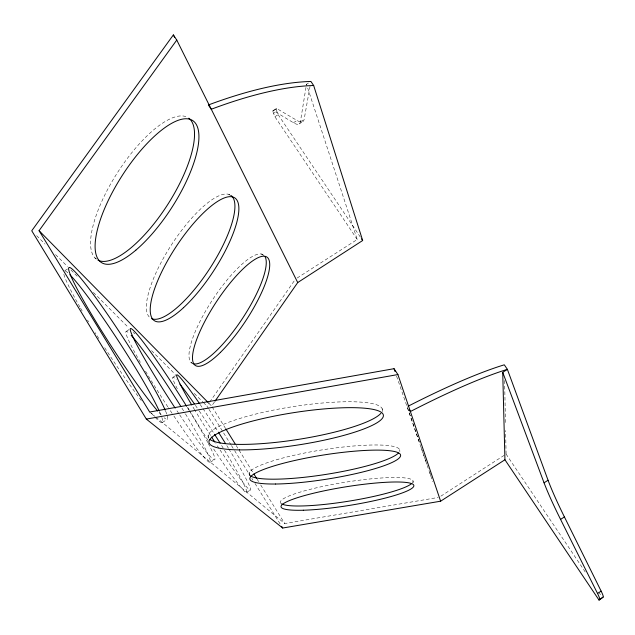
<?xml version="1.0" encoding="UTF-8"?>
<svg xmlns="http://www.w3.org/2000/svg" width="635" height="635" viewBox="0 0 635 635"><rect width="100%" height="100%" fill="white"/><g stroke="black" fill="none" stroke-linecap="round" stroke-linejoin="round"><path stroke-width="0.48" stroke-dasharray="3.17 2.38" d="M310.031 86.32L304.133 119.428A344.884 28.48 58.8 0 1 296.997 120.452L276.86 108.617L273.558 110.72L293.433 122.73A344.892 27.615 58.8 0 0 300.395 121.817L306.483 84.272L310.896 81.455M208.478 408.575L206.907 406.051L209.161 402.812M209.733 402.003L294.91 279.908M214.447 401.995L211.614 406.059L208.836 403.225M210.391 462.201L214.757 459.391M246.817 492.276L250.658 489.807M440.857 496.157L506.095 454.112L505.619 430.562M126.325 331.335L129.969 329.001M297.14 278.027L357.235 239.498L306.483 84.272M172.95 377.277L176.792 374.817M162.322 422.505L167.386 419.259M273.05 110.585L276.336 108.482M357.235 239.498L274.899 116.721L273.55 113.324L276.804 111.244A36.211 2.778 57.8 0 1 276.86 108.617M274.899 116.721L278.138 114.649L276.804 111.244M293.433 122.73L296.997 120.452M64.786 270.7L69.136 267.914M300.395 121.817L304.133 119.428M299.125 123.928L302.8 121.571M155.773 417.076L284.726 523.55L438.182 497.451M228.727 194.35L231.894 196.374M261.374 254.008L264.192 255.826M94.861 257.842L96.337 258.826M190.984 362.363L192.373 363.299M149.669 412.028L155.011 416.441M36.655 235.672L45.061 244.086M55.57 254.603L67.485 266.525M70.985 270.034L77.994 277.043M93.409 292.465L128.437 327.525M133.342 332.43L134.739 333.835M151.559 350.663L175.379 374.499M194.294 393.43L202.708 401.844M203.406 402.542L206.907 406.051M278.138 114.649L360.45 237.228M506.095 454.112L586.034 573.167M598.718 592.05L601.472 596.154M212.138 406.9L225.195 427.879M236.156 445.5L253.389 473.194M257.048 479.076L258.612 481.592M260.699 484.95L284.726 523.55M209.002 409.416L223.107 432.125M223.631 432.967L230.949 444.746M231.473 445.587L234.085 449.794M234.609 450.636L251.333 477.552M251.857 478.393L252.905 480.076M254.992 483.441L280.606 524.661M396.589 376.15L432.745 481.592M407.511 407.622L419.925 443.857M421.195 447.58L426.926 464.304M429.784 472.662L431.062 476.385M412.964 480.798L413.266 482.56M399.637 449.644L399.915 451.302M382.127 408.718L382.611 411.583M249.507 472.321L249.999 475.663M208.288 434.792L208.693 437.682M504.611 380.516L505.484 423.696M149.193 316.921A73.343 22.527 -56.9 0 1 173.157 242.268A73.343 22.527 -56.9 0 1 230.561 195.135M161.29 415.028A90.472 7.287 57 0 1 157.639 410.996M165.608 411.147A90.472 7.287 57 0 1 166.838 414.322M167.251 415.623A90.472 7.287 57 0 1 164.155 417.759M193.365 363.791A64.905 17.637 -56.6 0 1 212.947 299.172A64.905 17.637 -56.6 0 1 264.549 255.897M208.732 438.245A88.209 16.597 -8.9 0 1 293.029 406.622A88.209 16.597 -8.9 0 1 382.111 411.353M250.015 475.528A76.271 12.406 -9 0 1 320.953 450.072A76.271 12.406 -9 0 1 399.645 451.287M96.314 259.159A84.328 29.758 -57.3 0 1 118.023 171.791A84.328 29.758 -57.3 0 1 188.016 117.642M280.98 503.388A67.191 9.628 -9.1 0 1 346.694 482.005A67.191 9.628 -9.1 0 1 412.448 482.783M208.224 443.381A77.859 5.421 57.3 0 1 179.245 414.234M178.729 413.464A77.859 5.421 57.3 0 1 175.585 408.742M187.603 407.884A77.859 5.421 57.3 0 1 189.143 410.385M189.651 411.218A77.859 5.421 57.3 0 1 207.772 442.524M228.846 448.921A68.421 4.183 57.4 0 1 250.349 490.141A68.421 4.183 57.4 0 1 219.583 449.286M219.051 448.5A68.421 4.183 57.4 0 1 215.868 443.651M210.558 435.451A68.421 4.183 57.4 0 1 195.112 410.615M194.627 409.805A68.421 4.183 57.4 0 1 192.294 405.892M200.176 404.535A68.421 4.183 57.4 0 1 202.382 407.781M202.946 408.607A68.421 4.183 57.4 0 1 218.218 431.903M226.814 445.611A68.421 4.183 57.4 0 1 228.346 448.096M161.854 417.512A90.48 7.612 57 0 1 150.86 412.528M141.287 400.526A90.48 7.612 57 0 1 104.188 346.908M98.854 338.519A90.48 7.612 57 0 1 95.194 332.669M88.567 321.81A90.48 7.612 57 0 1 87.543 320.096M82.145 310.928A90.48 7.612 57 0 1 80.335 307.777M79.891 307.007A90.48 7.612 57 0 1 63.825 274.249M65.334 270.939A90.48 7.612 57 0 1 68.405 273.32M159.433 411.48A90.48 7.612 57 0 1 161.6 416.79M185.476 413.901A77.859 5.667 57.3 0 1 209.971 462.447A77.859 5.667 57.3 0 1 172.585 414.06M172.053 413.274A77.859 5.667 57.3 0 1 168.346 407.646M167.815 406.837A77.859 5.667 57.3 0 1 145.185 370.618M140.335 362.315A77.859 5.667 57.3 0 1 129.54 333.661M181.943 408.17A77.859 5.667 57.3 0 1 184.968 413.067M221.591 445.492A68.421 4.374 57.4 0 1 246.57 492.609A68.421 4.374 57.4 0 1 212.931 447.85M208.137 440.476A68.421 4.374 57.4 0 1 189.69 410.774M189.222 409.988A68.421 4.374 57.4 0 1 187.238 406.622M177.3 388.795A68.421 4.374 57.4 0 1 176.228 379.817M195.389 405.336A68.421 4.374 57.4 0 1 198.684 410.154M199.247 410.98A68.421 4.374 57.4 0 1 214.019 433.467M273.55 113.324A36.211 2.699 57.7 0 1 273.558 110.72"/><path stroke-width="0.95" d="M215.019 401.185L297.728 282.551L176.768 40.068L173.355 34.917L31.75 230.767L146.336 419.092L282.694 528.026L440.626 501.198L504.936 459.756L502.729 372.34L507.381 369.34L504.293 364.808A288.592 45.815 -32.4 0 0 408.019 406.265M440.626 501.198L397.915 374.563L394.033 368.689L149.669 412.028L39.068 230.68L176.768 40.068M504.936 459.756L599.035 600.083L603.147 597.091A39.902 3.215 56.3 0 0 601.139 591.137L564.412 516.922A425.466 40.426 55.2 0 1 548.053 480.243L507.381 369.34A288.83 44.99 -32.4 0 0 410.385 411.528L409.321 409.916M603.147 597.091L599.035 600.083M599.591 599.392A39.902 3.119 56.4 0 0 597.535 593.463L560.57 519.398A425.474 39.195 55.2 0 1 544.052 482.814L548.053 480.243M560.57 519.398L564.412 516.922M597.535 593.463L601.139 591.137M313.666 85.511A274.352 93.964 -31.8 0 0 211.225 109.268L208.391 104.966A274.145 94.631 -31.7 0 1 310.896 81.455L313.666 85.511L362.664 240.514L297.728 282.551M146.336 419.092L397.915 374.563M39.068 230.68L208.137 402.519M361.561 238.871L362.664 240.514M225.719 428.72L235.117 443.825M253.913 474.035L256.524 478.234M281.654 526.344L282.694 528.026M173.355 34.917L174.689 37.576M502.729 372.34L544.052 482.814M394.033 368.689L394.994 371.483M231.362 195.707A73.343 22.527 -56.9 0 1 209.891 268.383A73.343 22.527 -56.9 0 1 151.598 318.635M265.089 256.731A64.905 17.637 -56.6 0 1 241.363 320.143A64.905 17.637 -56.6 0 1 193.365 363.791M157.639 410.996A90.472 7.287 57 0 1 80.891 295.886A90.472 7.287 57 0 1 93.496 294.624A90.472 7.287 57 0 1 165.227 410.242M188.817 118.197A84.328 29.758 -57.3 0 1 167.823 204.375A84.328 29.758 -57.3 0 1 97.98 260.191M380.929 413.258A88.209 16.597 -8.9 0 1 296.505 439.674A88.209 16.597 -8.9 0 1 209.979 439.452M398.383 453.096A76.271 12.406 -9 0 1 324.66 474.607A76.271 12.406 -9 0 1 250.595 475.972M411.718 483.521A67.191 9.628 -9.1 0 1 346.305 501.563A67.191 9.628 -9.1 0 1 281.543 503.801M175.054 407.94A77.859 5.421 57.3 0 1 130.556 328.533A77.859 5.421 57.3 0 1 186.619 406.289M214.797 442.016A68.421 4.183 57.4 0 1 211.614 437.086M191.754 404.979A68.421 4.183 57.4 0 1 176.847 374.801A68.421 4.183 57.4 0 1 199.628 403.741M218.734 432.705A68.421 4.183 57.4 0 1 225.274 443.127M69.882 274.757A90.48 7.612 57 0 1 116.181 337.463A90.48 7.612 57 0 1 158.972 410.456M131.183 335.383A77.859 5.667 57.3 0 1 180.943 406.551M179.88 384.104A68.421 4.374 57.4 0 1 194.326 403.796M214.535 434.269A68.421 4.374 57.4 0 1 220.115 443.127M220.432 352.393A64.937 17.486 -56.6 0 0 268.581 258.985A64.937 17.486 -56.6 0 0 204.311 322.389A64.937 17.486 -56.6 0 0 220.432 352.393M183.523 307.673A73.39 22.336 -56.8 0 0 237.212 200.604A73.39 22.336 -56.8 0 0 162.941 269.383A73.39 22.336 -56.8 0 0 183.523 307.673M135.834 250.166A84.391 29.512 -57.3 0 0 196.525 124.897A84.391 29.512 -57.3 0 0 108.672 199.612A84.391 29.512 -57.3 0 0 135.834 250.166M239.347 449.882A88.289 16.312 -8.9 0 0 381.873 418.909A88.289 16.312 -8.9 0 0 267.033 417.624A88.289 16.312 -8.9 0 0 239.347 449.882M275.606 484.013A76.327 12.192 -9 0 0 399.224 458.018A76.327 12.192 -9 0 0 300.887 459.145A76.327 12.192 -9 0 0 275.606 484.013M303.316 510.222A67.231 9.454 -9.1 0 0 412.472 487.886A67.231 9.454 -9.1 0 0 326.485 490.347A67.231 9.454 -9.1 0 0 303.316 510.222"/></g></svg>
